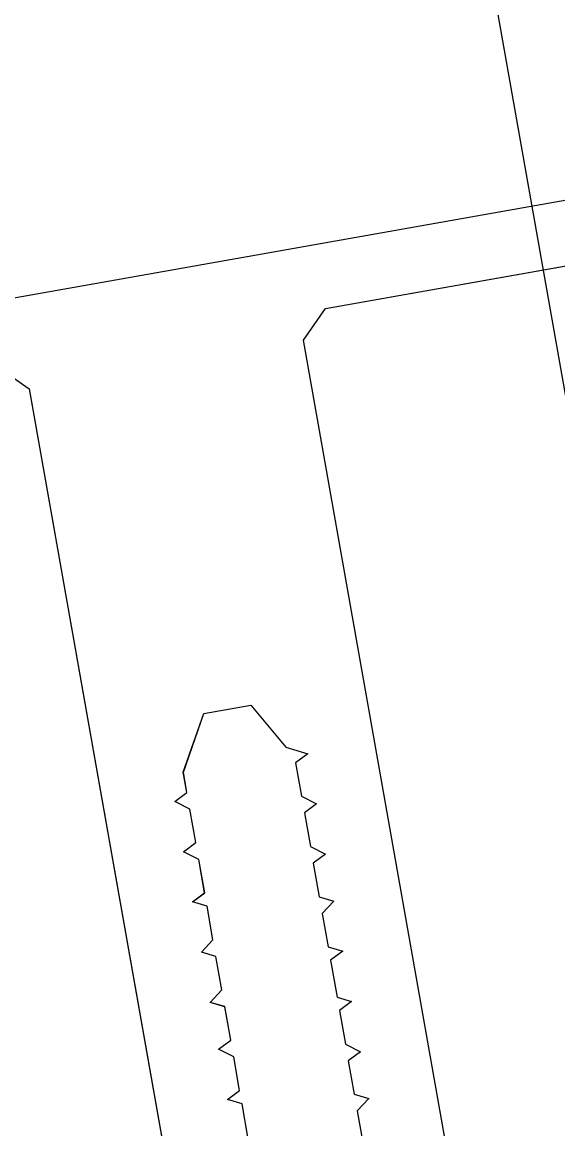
# Model space of a CAD drawing. Header units: millimetres. Extents: x -455656 to 9247092, y 0 to 412358.
# Drawn here: x -196616.79 to -196597.57, y 353597.34 to 353637.02 of the extents above; entities that cross this region are included whole.
import ezdxf
from ezdxf import colors
from ezdxf.entities.mleader import LeaderData, LeaderLine
from ezdxf.enums import TextEntityAlignment as Align
from ezdxf.math import Vec2, Vec3

# ---------------------------------------------------------------- set-up
doc = ezdxf.new("R2018")
doc.units = ezdxf.units.MM
doc.header["$MEASUREMENT"] = 0
doc.layers.get('0').update_dxf_attribs({"color": 250, "lineweight": 9})
doc.layers.add('АР_Названия помещений', color=124, linetype='Continuous', lineweight=5, plot=False)
for name, color, linetype, lineweight in [('АР_Номер помещения', 1, 'Continuous', 25), ('АР_Перегородки витражные', 152, 'Continuous', 13), ('АР_Помещения_площадь', 19, 'Continuous', 9), ('подлога', 250, 'Continuous', 9)]:
    doc.layers.add(name, color=color, linetype=linetype, lineweight=lineweight)
doc.styles.add('ISOCPEUR', font='isocpeur.TTF', dxfattribs={"width": 0.7})
doc.styles.get("Standard").update_dxf_attribs({"font": 'isocpeur.TTF'})

# ---------------------------------------------------------------- blocks, each defined once
blk = doc.blocks.new('*U54')
at = {"color": 7, "style": 'ISOCPEUR', "width": 0.7, "flags": 1}
blk.add_attdef('КАТЕГОРИЯ', (-499.166, -2092.186), '', height=250, dxfattribs=at)
at = {"layer": 'АР_Номер помещения', "color": 7, "style": 'ISOCPEUR', "width": 0.7}
blk.add_attdef('НОМЕР_ПОМЕЩЕНИЯ', text='', height=300, dxfattribs=at).set_placement((3509.935, -2299.443), align=Align.MIDDLE_CENTER)
at = {"layer": 'АР_Помещения_площадь', "color": 7, "lineweight": 30, "width": 0.7, "flags": 104}
blk.add_attdef('ИМЯ_ПОМЕЩЕНИЯ', text='', height=100, dxfattribs=at).set_placement((157.628, 1217.141), align=Align.MIDDLE_CENTER)
at = {"layer": 'АР_Помещения_площадь', "color": 7, "style": 'ISOCPEUR', "width": 0.7}
blk.add_attdef('ПЛОЩАДЬ_ПОМЕЩЕНИЯ', text='', height=200, dxfattribs=at).set_placement((4056.614, -3701.768), align=Align.MIDDLE_RIGHT)
blk = doc.blocks.new('*U56')
at = {"color": 7, "style": 'ISOCPEUR', "width": 0.7, "flags": 1}
blk.add_attdef('КАТЕГОРИЯ', (-499.166, -2092.186), '', height=250, dxfattribs=at)
at = {"layer": 'АР_Номер помещения', "color": 7, "style": 'ISOCPEUR', "width": 0.7}
blk.add_attdef('НОМЕР_ПОМЕЩЕНИЯ', text='', height=300, dxfattribs=at).set_placement((-5271.022, -1713.491), align=Align.MIDDLE_CENTER)
at = {"layer": 'АР_Помещения_площадь', "color": 7, "lineweight": 30, "width": 0.7, "flags": 104}
blk.add_attdef('ИМЯ_ПОМЕЩЕНИЯ', text='', height=100, dxfattribs=at).set_placement((157.628, 1217.141), align=Align.MIDDLE_CENTER)
at = {"layer": 'АР_Помещения_площадь', "color": 7, "style": 'ISOCPEUR', "width": 0.7}
blk.add_attdef('ПЛОЩАДЬ_ПОМЕЩЕНИЯ', text='', height=200, dxfattribs=at).set_placement((-3511.073, -2722.763), align=Align.MIDDLE_RIGHT)
blk = doc.blocks.new('*U62')
at = {"color": 7, "style": 'ISOCPEUR', "width": 0.7, "flags": 1}
blk.add_attdef('КАТЕГОРИЯ', (-499.166, -2092.186), '', height=250, dxfattribs=at)
at = {"layer": 'АР_Номер помещения', "color": 7, "style": 'ISOCPEUR', "width": 0.7}
blk.add_attdef('НОМЕР_ПОМЕЩЕНИЯ', text='', height=300, dxfattribs=at).set_placement((-10209.656, 3494.977), align=Align.MIDDLE_CENTER)
at = {"layer": 'АР_Помещения_площадь', "color": 7, "style": 'ISOCPEUR', "width": 0.7}
blk.add_attdef('ПЛОЩАДЬ_ПОМЕЩЕНИЯ', text='', height=200, dxfattribs=at).set_placement((-8321.766, 2254.956), align=Align.MIDDLE_RIGHT)
at = {"layer": 'АР_Помещения_площадь', "color": 7, "lineweight": 30, "width": 0.7, "flags": 104}
blk.add_attdef('ИМЯ_ПОМЕЩЕНИЯ', text='', height=100, dxfattribs=at).set_placement((157.628, 1217.141), align=Align.MIDDLE_CENTER)
blk = doc.blocks.new('*U293')
at = {"color": 7, "style": 'ISOCPEUR', "width": 0.7, "flags": 1}
blk.add_attdef('КАТЕГОРИЯ', (-499.166, -2092.186), '', height=250, dxfattribs=at)
at = {"layer": 'АР_Номер помещения', "color": 7, "style": 'ISOCPEUR', "width": 0.7}
blk.add_attdef('НОМЕР_ПОМЕЩЕНИЯ', text='', height=300, dxfattribs=at).set_placement((-1382.058, -1075.324), align=Align.MIDDLE_CENTER)
at = {"layer": 'АР_Помещения_площадь', "color": 7, "lineweight": 30, "width": 0.7, "flags": 104}
blk.add_attdef('ИМЯ_ПОМЕЩЕНИЯ', text='', height=100, dxfattribs=at).set_placement((157.628, 1217.141), align=Align.MIDDLE_CENTER)
at = {"layer": 'АР_Помещения_площадь', "color": 7, "style": 'ISOCPEUR', "width": 0.7}
blk.add_attdef('ПЛОЩАДЬ_ПОМЕЩЕНИЯ', text='', height=200, dxfattribs=at).set_placement((556.692, -1560.833), align=Align.MIDDLE_RIGHT)
blk = doc.blocks.new('_DotSmall')
at = {"color": 0, "linetype": 'ByBlock', "const_width": 0.5}
blk.add_lwpolyline([(-0.0625, 0, 1), (0.0625, 0, 1)], format="xyb", close=True, dxfattribs=at)
blk = doc.blocks.new('стойка витр.')
at = {"lineweight": 0, "ltscale": 100, "transparency": 33554687}
for points in [[(-4.306, 4.822), (-4.872, 3.564), (-32.688, -6.984)], [(-29.784, -9.143), (-28.643, -8.71), (-28.588, -8.168), (-28.188, -8.537), (-27.048, -8.105), (-26.878, -7.519), (-26.478, -7.889), (-25.337, -7.457), (-25.282, -6.914), (-24.768, -7.241), (-23.627, -6.808), (-23.572, -6.266), (-23.057, -6.592), (-21.917, -6.16), (-21.862, -5.617), (-21.461, -5.987), (-20.321, -5.555), (-20.152, -4.969), (-19.751, -5.338), (-18.611, -4.906), (-18.442, -4.32), (-18.041, -4.69), (-17.357, -4.431), (-15.144, -4.765), (-14.539, -6.361), (-15.789, -7.878), (-15.872, -8.692), (-16.273, -8.322), (-17.413, -8.755), (-17.582, -9.34), (-17.983, -8.971), (-19.123, -9.403), (-19.292, -9.989), (-19.693, -9.619), (-20.833, -10.051), (-20.888, -10.594), (-21.403, -10.268), (-22.543, -10.7), (-22.598, -11.242), (-22.999, -10.873), (-24.253, -11.348), (-24.308, -11.891), (-24.709, -11.521), (-25.849, -11.954), (-26.018, -12.539), (-26.419, -12.17), (-27.559, -12.602), (-27.614, -13.145), (-28.129, -12.818), (-29.269, -13.251)], [(-29.143, -16.332), (-1.327, -5.784), (-0.069, -6.35), (8.119, -27.944)]]:
    blk.add_lwpolyline(points, dxfattribs=at)
blk.add_lwpolyline([(63.812, 56.264), (85.074, 0.195), (10.631, -28.034), (-10.631, 28.034)], close=True, dxfattribs=at)
blk = doc.blocks.new('A$Cf7573d2c')
at = {"color": 5, "lineweight": 0, "ltscale": 100, "transparency": 33554687}
for points in [[(23.699, -63.444), (24.844, -64.214), (30.546, -93.412)], [(33.163, -90.913), (32.93, -89.716), (32.404, -89.57), (32.836, -89.238), (32.603, -88.041), (32.054, -87.775), (32.486, -87.443), (32.252, -86.246), (31.727, -86.1), (32.135, -85.648), (31.901, -84.451), (31.376, -84.305), (31.785, -83.853), (31.551, -82.656), (31.025, -82.51), (31.457, -82.178), (31.224, -80.981), (30.675, -80.715), (31.107, -80.383), (30.873, -79.186), (30.324, -78.92), (30.756, -78.588), (30.616, -77.87), (31.319, -75.745), (32.994, -75.418), (34.279, -76.906), (35.067, -77.125), (34.635, -77.457), (34.869, -78.654), (35.418, -78.92), (34.986, -79.252), (35.219, -80.449), (35.768, -80.714), (35.336, -81.047), (35.57, -82.244), (36.095, -82.39), (35.687, -82.842), (35.92, -84.039), (36.446, -84.185), (36.014, -84.518), (36.271, -85.834), (36.796, -85.98), (36.364, -86.312), (36.598, -87.509), (37.147, -87.775), (36.715, -88.107), (36.949, -89.304), (37.474, -89.45), (37.065, -89.902), (37.299, -91.099)], [(40.358, -91.495), (34.656, -62.298), (35.426, -61.154), (58.092, -56.727)]]:
    blk.add_lwpolyline(points, dxfattribs=at)
blk.add_lwpolyline([(-15.508, 12.379), (43.345, 23.873), (58.605, -54.267), (-0.248, -65.76)], close=True, dxfattribs=at)
at = {"layer": 'АР_Перегородки витражные', "rotation": 80.28340479355269}
blk.add_blockref('стойка витр.', (29.179, -60.013), dxfattribs=at)
blk = doc.blocks.new('A$Cec9b444d')
at = {"color": 241, "ltscale": 100, "true_color": 0xf7abae, "rotation": 359}
blk.add_blockref('A$Cf7573d2c', (-2406.343, -6569.67), dxfattribs=at)

msp = doc.modelspace()

# ---------------------------------------------------------------- linework, layer by layer
at = {"layer": 'подлога', "color": 5, "lineweight": 0, "ltscale": 100, "transparency": 33554687}
msp.add_lwpolyline([(-196614.286, 353719.46), (-196597.009, 353621.978)], dxfattribs=at)
msp.add_lwpolyline([(-196614.286, 353719.46), (-196597.009, 353621.978)], dxfattribs=at)
msp.add_lwpolyline([(-196614.286, 353719.46), (-196597.009, 353621.978)], dxfattribs=at)
msp.add_lwpolyline([(-196614.286, 353719.46), (-196597.009, 353621.978)], dxfattribs=at)
msp.add_lwpolyline([(-196614.286, 353719.46), (-196597.009, 353621.978)], dxfattribs=at)
msp.add_lwpolyline([(-196614.286, 353719.46), (-196597.009, 353621.978)], dxfattribs=at)
msp.add_lwpolyline([(-196614.286, 353719.46), (-196597.009, 353621.978)], dxfattribs=at)
msp.add_lwpolyline([(-196614.286, 353719.46), (-196597.009, 353621.978)], dxfattribs=at)
msp.add_lwpolyline([(-196614.286, 353719.46), (-196597.009, 353621.978)], dxfattribs=at)
msp.add_lwpolyline([(-196614.286, 353719.46), (-196597.009, 353621.978)], dxfattribs=at)
msp.add_lwpolyline([(-196614.286, 353719.46), (-196597.009, 353621.978)], dxfattribs=at)
msp.add_lwpolyline([(-196614.286, 353719.46), (-196597.009, 353621.978)], dxfattribs=at)
msp.add_lwpolyline([(-196614.286, 353719.46), (-196597.009, 353621.978)], dxfattribs=at)
msp.add_lwpolyline([(-196614.286, 353719.46), (-196597.009, 353621.978)], dxfattribs=at)
msp.add_lwpolyline([(-196614.286, 353719.46), (-196597.009, 353621.978)], dxfattribs=at)
msp.add_lwpolyline([(-196614.286, 353719.46), (-196597.009, 353621.978)], dxfattribs=at)
msp.add_lwpolyline([(-196614.286, 353719.46), (-196597.009, 353621.978)], dxfattribs=at)
msp.add_lwpolyline([(-196614.286, 353719.46), (-196597.009, 353621.978)], dxfattribs=at)
msp.add_lwpolyline([(-196614.286, 353719.46), (-196597.009, 353621.978)], dxfattribs=at)
msp.add_lwpolyline([(-196614.286, 353719.46), (-196597.009, 353621.978)], dxfattribs=at)
msp.add_lwpolyline([(-196614.286, 353719.46), (-196597.009, 353621.978)], dxfattribs=at)
msp.add_lwpolyline([(-196614.286, 353719.46), (-196597.009, 353621.978)], dxfattribs=at)
msp.add_lwpolyline([(-196614.286, 353719.46), (-196597.009, 353621.978)], dxfattribs=at)
msp.add_lwpolyline([(-196614.286, 353719.46), (-196597.009, 353621.978)], dxfattribs=at)
msp.add_lwpolyline([(-196614.286, 353719.46), (-196597.009, 353621.978)], dxfattribs=at)
msp.add_lwpolyline([(-196614.286, 353719.46), (-196597.009, 353621.978)], dxfattribs=at)
msp.add_lwpolyline([(-196614.286, 353719.46), (-196597.009, 353621.978)], dxfattribs=at)
msp.add_lwpolyline([(-196614.286, 353719.46), (-196597.009, 353621.978)], dxfattribs=at)
msp.add_lwpolyline([(-196614.286, 353719.46), (-196597.009, 353621.978)], dxfattribs=at)
msp.add_lwpolyline([(-196614.286, 353719.46), (-196597.009, 353621.978)], dxfattribs=at)
msp.add_lwpolyline([(-196614.286, 353719.46), (-196597.009, 353621.978)], dxfattribs=at)
msp.add_lwpolyline([(-196614.286, 353719.46), (-196597.009, 353621.978)], dxfattribs=at)
msp.add_lwpolyline([(-196614.286, 353719.46), (-196597.009, 353621.978)], dxfattribs=at)
msp.add_lwpolyline([(-196614.286, 353719.46), (-196597.009, 353621.978)], dxfattribs=at)
msp.add_lwpolyline([(-196614.286, 353719.46), (-196597.009, 353621.978)], dxfattribs=at)
msp.add_lwpolyline([(-196614.286, 353719.46), (-196597.009, 353621.978)], dxfattribs=at)
msp.add_lwpolyline([(-196614.286, 353719.46), (-196597.009, 353621.978)], dxfattribs=at)
msp.add_lwpolyline([(-196614.286, 353719.46), (-196597.009, 353621.978)], dxfattribs=at)
msp.add_lwpolyline([(-196614.286, 353719.46), (-196597.009, 353621.978)], dxfattribs=at)
msp.add_lwpolyline([(-196614.286, 353719.46), (-196597.009, 353621.978)], dxfattribs=at)
msp.add_lwpolyline([(-196614.286, 353719.46), (-196597.009, 353621.978)], dxfattribs=at)
msp.add_lwpolyline([(-196614.286, 353719.46), (-196597.009, 353621.978)], dxfattribs=at)
msp.add_lwpolyline([(-196614.286, 353719.46), (-196597.009, 353621.978)], dxfattribs=at)
msp.add_lwpolyline([(-196614.286, 353719.46), (-196597.009, 353621.978)], dxfattribs=at)
msp.add_lwpolyline([(-196614.286, 353719.46), (-196597.009, 353621.978)], dxfattribs=at)
msp.add_lwpolyline([(-196614.286, 353719.46), (-196597.009, 353621.978)], dxfattribs=at)
msp.add_lwpolyline([(-196614.286, 353719.46), (-196597.009, 353621.978)], dxfattribs=at)
msp.add_lwpolyline([(-196614.286, 353719.46), (-196597.009, 353621.978)], dxfattribs=at)
msp.add_lwpolyline([(-196614.286, 353719.46), (-196597.009, 353621.978)], dxfattribs=at)
msp.add_lwpolyline([(-196614.286, 353719.46), (-196597.009, 353621.978)], dxfattribs=at)
msp.add_lwpolyline([(-196614.286, 353719.46), (-196597.009, 353621.978)], dxfattribs=at)
msp.add_lwpolyline([(-196614.286, 353719.46), (-196597.009, 353621.978)], dxfattribs=at)
msp.add_lwpolyline([(-196614.286, 353719.46), (-196597.009, 353621.978)], dxfattribs=at)
msp.add_lwpolyline([(-196614.286, 353719.46), (-196597.009, 353621.978)], dxfattribs=at)
msp.add_lwpolyline([(-196614.286, 353719.46), (-196597.009, 353621.978)], dxfattribs=at)
msp.add_lwpolyline([(-196614.286, 353719.46), (-196597.009, 353621.978)], dxfattribs=at)
msp.add_lwpolyline([(-196614.286, 353719.46), (-196597.009, 353621.978)], dxfattribs=at)
msp.add_lwpolyline([(-196614.286, 353719.46), (-196597.009, 353621.978)], dxfattribs=at)
msp.add_lwpolyline([(-196614.286, 353719.46), (-196597.009, 353621.978)], dxfattribs=at)
msp.add_lwpolyline([(-196614.286, 353719.46), (-196597.009, 353621.978)], dxfattribs=at)
msp.add_lwpolyline([(-196614.286, 353719.46), (-196597.009, 353621.978)], dxfattribs=at)
msp.add_lwpolyline([(-196614.286, 353719.46), (-196597.009, 353621.978)], dxfattribs=at)
msp.add_lwpolyline([(-196614.286, 353719.46), (-196597.009, 353621.978)], dxfattribs=at)
msp.add_lwpolyline([(-196614.286, 353719.46), (-196597.009, 353621.978)], dxfattribs=at)
msp.add_lwpolyline([(-196614.286, 353719.46), (-196597.009, 353621.978)], dxfattribs=at)
msp.add_lwpolyline([(-196614.286, 353719.46), (-196597.009, 353621.978)], dxfattribs=at)
msp.add_lwpolyline([(-196614.286, 353719.46), (-196597.009, 353621.978)], dxfattribs=at)
msp.add_lwpolyline([(-196614.286, 353719.46), (-196597.009, 353621.978)], dxfattribs=at)
msp.add_lwpolyline([(-196614.286, 353719.46), (-196597.009, 353621.978)], dxfattribs=at)
msp.add_lwpolyline([(-196614.286, 353719.46), (-196597.009, 353621.978)], dxfattribs=at)
msp.add_lwpolyline([(-196614.286, 353719.46), (-196597.009, 353621.978)], dxfattribs=at)
msp.add_lwpolyline([(-196614.286, 353719.46), (-196597.009, 353621.978)], dxfattribs=at)
msp.add_lwpolyline([(-196614.286, 353719.46), (-196597.009, 353621.978)], dxfattribs=at)
msp.add_lwpolyline([(-196614.286, 353719.46), (-196597.009, 353621.978)], dxfattribs=at)
msp.add_lwpolyline([(-196614.286, 353719.46), (-196597.009, 353621.978)], dxfattribs=at)
msp.add_lwpolyline([(-196614.286, 353719.46), (-196597.009, 353621.978)], dxfattribs=at)
msp.add_lwpolyline([(-196614.286, 353719.46), (-196597.009, 353621.978)], dxfattribs=at)
msp.add_lwpolyline([(-196614.286, 353719.46), (-196597.009, 353621.978)], dxfattribs=at)
msp.add_lwpolyline([(-196614.286, 353719.46), (-196597.009, 353621.978)], dxfattribs=at)
msp.add_lwpolyline([(-196614.286, 353719.46), (-196597.009, 353621.978)], dxfattribs=at)
msp.add_lwpolyline([(-196614.286, 353719.46), (-196597.009, 353621.978)], dxfattribs=at)
msp.add_lwpolyline([(-196614.286, 353719.46), (-196597.009, 353621.978)], dxfattribs=at)
msp.add_lwpolyline([(-196614.286, 353719.46), (-196597.009, 353621.978)], dxfattribs=at)
msp.add_lwpolyline([(-196614.286, 353719.46), (-196597.009, 353621.978)], dxfattribs=at)
msp.add_lwpolyline([(-196614.286, 353719.46), (-196597.009, 353621.978)], dxfattribs=at)
msp.add_lwpolyline([(-196614.286, 353719.46), (-196597.009, 353621.978)], dxfattribs=at)
msp.add_lwpolyline([(-196614.286, 353719.46), (-196597.009, 353621.978)], dxfattribs=at)
msp.add_lwpolyline([(-196614.286, 353719.46), (-196597.009, 353621.978)], dxfattribs=at)
msp.add_lwpolyline([(-196614.286, 353719.46), (-196597.009, 353621.978)], dxfattribs=at)
msp.add_lwpolyline([(-196614.286, 353719.46), (-196597.009, 353621.978)], dxfattribs=at)
msp.add_lwpolyline([(-196614.286, 353719.46), (-196597.009, 353621.978)], dxfattribs=at)
msp.add_lwpolyline([(-196614.286, 353719.46), (-196597.009, 353621.978)], dxfattribs=at)
msp.add_lwpolyline([(-196614.286, 353719.46), (-196597.009, 353621.978)], dxfattribs=at)
msp.add_lwpolyline([(-196614.286, 353719.46), (-196597.009, 353621.978)], dxfattribs=at)
msp.add_lwpolyline([(-196614.286, 353719.46), (-196597.009, 353621.978)], dxfattribs=at)
msp.add_lwpolyline([(-196614.286, 353719.46), (-196597.009, 353621.978)], dxfattribs=at)
msp.add_lwpolyline([(-196614.286, 353719.46), (-196597.009, 353621.978)], dxfattribs=at)
msp.add_lwpolyline([(-196614.286, 353719.46), (-196597.009, 353621.978)], dxfattribs=at)
msp.add_lwpolyline([(-196614.286, 353719.46), (-196597.009, 353621.978)], dxfattribs=at)
msp.add_lwpolyline([(-196614.286, 353719.46), (-196597.009, 353621.978)], dxfattribs=at)
msp.add_lwpolyline([(-196614.286, 353719.46), (-196597.009, 353621.978)], dxfattribs=at)
msp.add_lwpolyline([(-196614.286, 353719.46), (-196597.009, 353621.978)], dxfattribs=at)
msp.add_lwpolyline([(-196614.286, 353719.46), (-196597.009, 353621.978)], dxfattribs=at)
msp.add_lwpolyline([(-196614.286, 353719.46), (-196597.009, 353621.978)], dxfattribs=at)
msp.add_lwpolyline([(-196614.286, 353719.46), (-196597.009, 353621.978)], dxfattribs=at)
msp.add_lwpolyline([(-196614.286, 353719.46), (-196597.009, 353621.978)], dxfattribs=at)
msp.add_lwpolyline([(-196614.286, 353719.46), (-196597.009, 353621.978)], dxfattribs=at)
msp.add_lwpolyline([(-196614.286, 353719.46), (-196597.009, 353621.978)], dxfattribs=at)
msp.add_lwpolyline([(-196614.286, 353719.46), (-196597.009, 353621.978)], dxfattribs=at)
msp.add_lwpolyline([(-196614.286, 353719.46), (-196597.009, 353621.978)], dxfattribs=at)
msp.add_lwpolyline([(-196614.286, 353719.46), (-196597.009, 353621.978)], dxfattribs=at)
msp.add_lwpolyline([(-196614.286, 353719.46), (-196597.009, 353621.978)], dxfattribs=at)
msp.add_lwpolyline([(-196614.286, 353719.46), (-196597.009, 353621.978)], dxfattribs=at)
msp.add_lwpolyline([(-196614.286, 353719.46), (-196597.009, 353621.978)], dxfattribs=at)
msp.add_lwpolyline([(-196614.286, 353719.46), (-196597.009, 353621.978)], dxfattribs=at)
msp.add_lwpolyline([(-196614.286, 353719.46), (-196597.009, 353621.978)], dxfattribs=at)
msp.add_lwpolyline([(-196614.286, 353719.46), (-196597.009, 353621.978)], dxfattribs=at)
msp.add_lwpolyline([(-196614.286, 353719.46), (-196597.009, 353621.978)], dxfattribs=at)
msp.add_lwpolyline([(-196614.286, 353719.46), (-196597.009, 353621.978)], dxfattribs=at)
msp.add_lwpolyline([(-196614.286, 353719.46), (-196597.009, 353621.978)], dxfattribs=at)
msp.add_lwpolyline([(-196614.286, 353719.46), (-196597.009, 353621.978)], dxfattribs=at)
msp.add_lwpolyline([(-196614.286, 353719.46), (-196597.009, 353621.978)], dxfattribs=at)
msp.add_lwpolyline([(-196614.286, 353719.46), (-196597.009, 353621.978)], dxfattribs=at)
msp.add_lwpolyline([(-196614.286, 353719.46), (-196597.009, 353621.978)], dxfattribs=at)
msp.add_lwpolyline([(-196614.286, 353719.46), (-196597.009, 353621.978)], dxfattribs=at)
msp.add_lwpolyline([(-196614.286, 353719.46), (-196597.009, 353621.978)], dxfattribs=at)
msp.add_lwpolyline([(-196614.286, 353719.46), (-196597.009, 353621.978)], dxfattribs=at)
msp.add_lwpolyline([(-196614.286, 353719.46), (-196597.009, 353621.978)], dxfattribs=at)
msp.add_lwpolyline([(-196614.286, 353719.46), (-196597.009, 353621.978)], dxfattribs=at)
msp.add_lwpolyline([(-196614.286, 353719.46), (-196597.009, 353621.978)], dxfattribs=at)
msp.add_lwpolyline([(-196614.286, 353719.46), (-196597.009, 353621.978)], dxfattribs=at)
msp.add_lwpolyline([(-196614.286, 353719.46), (-196597.009, 353621.978)], dxfattribs=at)
msp.add_lwpolyline([(-196614.286, 353719.46), (-196597.009, 353621.978)], dxfattribs=at)
msp.add_lwpolyline([(-196614.286, 353719.46), (-196597.009, 353621.978)], dxfattribs=at)
msp.add_lwpolyline([(-196614.286, 353719.46), (-196597.009, 353621.978)], dxfattribs=at)
msp.add_lwpolyline([(-196614.286, 353719.46), (-196597.009, 353621.978)], dxfattribs=at)
msp.add_lwpolyline([(-196614.286, 353719.46), (-196597.009, 353621.978)], dxfattribs=at)
msp.add_lwpolyline([(-196614.286, 353719.46), (-196597.009, 353621.978)], dxfattribs=at)
msp.add_lwpolyline([(-196614.286, 353719.46), (-196597.009, 353621.978)], dxfattribs=at)
msp.add_lwpolyline([(-196614.286, 353719.46), (-196597.009, 353621.978)], dxfattribs=at)
msp.add_lwpolyline([(-196614.286, 353719.46), (-196597.009, 353621.978)], dxfattribs=at)
msp.add_lwpolyline([(-196614.286, 353719.46), (-196597.009, 353621.978)], dxfattribs=at)
msp.add_lwpolyline([(-196614.286, 353719.46), (-196597.009, 353621.978)], dxfattribs=at)
msp.add_lwpolyline([(-196614.286, 353719.46), (-196597.009, 353621.978)], dxfattribs=at)
msp.add_lwpolyline([(-196614.286, 353719.46), (-196597.009, 353621.978)], dxfattribs=at)
msp.add_lwpolyline([(-196614.286, 353719.46), (-196597.009, 353621.978)], dxfattribs=at)
msp.add_lwpolyline([(-196614.286, 353719.46), (-196597.009, 353621.978)], dxfattribs=at)
msp.add_lwpolyline([(-196614.286, 353719.46), (-196597.009, 353621.978)], dxfattribs=at)
msp.add_lwpolyline([(-196614.286, 353719.46), (-196597.009, 353621.978)], dxfattribs=at)
msp.add_lwpolyline([(-196614.286, 353719.46), (-196597.009, 353621.978)], dxfattribs=at)
msp.add_lwpolyline([(-196614.286, 353719.46), (-196597.009, 353621.978)], dxfattribs=at)
msp.add_lwpolyline([(-196614.286, 353719.46), (-196597.009, 353621.978)], dxfattribs=at)
msp.add_lwpolyline([(-196614.286, 353719.46), (-196597.009, 353621.978)], dxfattribs=at)
msp.add_lwpolyline([(-196614.286, 353719.46), (-196597.009, 353621.978)], dxfattribs=at)
msp.add_lwpolyline([(-196614.286, 353719.46), (-196597.009, 353621.978)], dxfattribs=at)
msp.add_lwpolyline([(-196614.286, 353719.46), (-196597.009, 353621.978)], dxfattribs=at)
msp.add_lwpolyline([(-196614.286, 353719.46), (-196597.009, 353621.978)], dxfattribs=at)
msp.add_lwpolyline([(-196614.286, 353719.46), (-196597.009, 353621.978)], dxfattribs=at)
msp.add_lwpolyline([(-196614.286, 353719.46), (-196597.009, 353621.978)], dxfattribs=at)
msp.add_lwpolyline([(-196614.286, 353719.46), (-196597.009, 353621.978)], dxfattribs=at)
msp.add_lwpolyline([(-196614.286, 353719.46), (-196597.009, 353621.978)], dxfattribs=at)
msp.add_lwpolyline([(-196614.286, 353719.46), (-196597.009, 353621.978)], dxfattribs=at)
msp.add_lwpolyline([(-196614.286, 353719.46), (-196597.009, 353621.978)], dxfattribs=at)
msp.add_lwpolyline([(-196614.286, 353719.46), (-196597.009, 353621.978)], dxfattribs=at)
msp.add_lwpolyline([(-196614.286, 353719.46), (-196597.009, 353621.978)], dxfattribs=at)
msp.add_lwpolyline([(-196614.286, 353719.46), (-196597.009, 353621.978)], dxfattribs=at)
msp.add_lwpolyline([(-196614.286, 353719.46), (-196597.009, 353621.978)], dxfattribs=at)
msp.add_lwpolyline([(-196614.286, 353719.46), (-196597.009, 353621.978)], dxfattribs=at)
msp.add_lwpolyline([(-196614.286, 353719.46), (-196597.009, 353621.978)], dxfattribs=at)
msp.add_lwpolyline([(-196614.286, 353719.46), (-196597.009, 353621.978)], dxfattribs=at)
msp.add_lwpolyline([(-196614.286, 353719.46), (-196597.009, 353621.978)], dxfattribs=at)
msp.add_lwpolyline([(-196614.286, 353719.46), (-196597.009, 353621.978)], dxfattribs=at)
msp.add_lwpolyline([(-196614.286, 353719.46), (-196597.009, 353621.978)], dxfattribs=at)
msp.add_lwpolyline([(-196614.286, 353719.46), (-196597.009, 353621.978)], dxfattribs=at)
msp.add_lwpolyline([(-196614.286, 353719.46), (-196597.009, 353621.978)], dxfattribs=at)
msp.add_lwpolyline([(-196614.286, 353719.46), (-196597.009, 353621.978)], dxfattribs=at)
msp.add_lwpolyline([(-196614.286, 353719.46), (-196597.009, 353621.978)], dxfattribs=at)
msp.add_lwpolyline([(-196614.286, 353719.46), (-196597.009, 353621.978)], dxfattribs=at)
msp.add_lwpolyline([(-196614.286, 353719.46), (-196597.009, 353621.978)], dxfattribs=at)
msp.add_lwpolyline([(-196614.286, 353719.46), (-196597.009, 353621.978)], dxfattribs=at)
msp.add_lwpolyline([(-196614.286, 353719.46), (-196597.009, 353621.978)], dxfattribs=at)
msp.add_lwpolyline([(-196614.286, 353719.46), (-196597.009, 353621.978)], dxfattribs=at)
msp.add_lwpolyline([(-196614.286, 353719.46), (-196597.009, 353621.978)], dxfattribs=at)
msp.add_lwpolyline([(-196614.286, 353719.46), (-196597.009, 353621.978)], dxfattribs=at)
msp.add_lwpolyline([(-196614.286, 353719.46), (-196597.009, 353621.978)], dxfattribs=at)
msp.add_lwpolyline([(-196614.286, 353719.46), (-196597.009, 353621.978)], dxfattribs=at)
msp.add_lwpolyline([(-196614.286, 353719.46), (-196597.009, 353621.978)], dxfattribs=at)
msp.add_lwpolyline([(-196614.286, 353719.46), (-196597.009, 353621.978)], dxfattribs=at)
msp.add_lwpolyline([(-196614.286, 353719.46), (-196597.009, 353621.978)], dxfattribs=at)
msp.add_lwpolyline([(-196614.286, 353719.46), (-196597.009, 353621.978)], dxfattribs=at)
msp.add_lwpolyline([(-196614.286, 353719.46), (-196597.009, 353621.978)], dxfattribs=at)
msp.add_lwpolyline([(-196614.286, 353719.46), (-196597.009, 353621.978)], dxfattribs=at)
msp.add_lwpolyline([(-196614.286, 353719.46), (-196597.009, 353621.978)], dxfattribs=at)
msp.add_lwpolyline([(-196614.286, 353719.46), (-196597.009, 353621.978)], dxfattribs=at)
msp.add_lwpolyline([(-196614.286, 353719.46), (-196597.009, 353621.978)], dxfattribs=at)
msp.add_lwpolyline([(-196614.286, 353719.46), (-196597.009, 353621.978)], dxfattribs=at)
msp.add_lwpolyline([(-196614.286, 353719.46), (-196597.009, 353621.978)], dxfattribs=at)
msp.add_lwpolyline([(-196614.286, 353719.46), (-196597.009, 353621.978)], dxfattribs=at)
msp.add_lwpolyline([(-196614.286, 353719.46), (-196597.009, 353621.978)], dxfattribs=at)
msp.add_lwpolyline([(-196614.286, 353719.46), (-196597.009, 353621.978)], dxfattribs=at)
msp.add_lwpolyline([(-196614.286, 353719.46), (-196597.009, 353621.978)], dxfattribs=at)
msp.add_lwpolyline([(-196614.286, 353719.46), (-196597.009, 353621.978)], dxfattribs=at)
msp.add_lwpolyline([(-196614.286, 353719.46), (-196597.009, 353621.978)], dxfattribs=at)
msp.add_lwpolyline([(-196614.286, 353719.46), (-196597.009, 353621.978)], dxfattribs=at)
msp.add_lwpolyline([(-196614.286, 353719.46), (-196597.009, 353621.978)], dxfattribs=at)
msp.add_lwpolyline([(-196614.286, 353719.46), (-196597.009, 353621.978)], dxfattribs=at)
msp.add_lwpolyline([(-196614.286, 353719.46), (-196597.009, 353621.978)], dxfattribs=at)
msp.add_lwpolyline([(-196614.286, 353719.46), (-196597.009, 353621.978)], dxfattribs=at)
msp.add_lwpolyline([(-196614.286, 353719.46), (-196597.009, 353621.978)], dxfattribs=at)
msp.add_lwpolyline([(-196614.286, 353719.46), (-196597.009, 353621.978)], dxfattribs=at)
msp.add_lwpolyline([(-196614.286, 353719.46), (-196597.009, 353621.978)], dxfattribs=at)
msp.add_lwpolyline([(-196614.286, 353719.46), (-196597.009, 353621.978)], dxfattribs=at)
msp.add_lwpolyline([(-196614.286, 353719.46), (-196597.009, 353621.978)], dxfattribs=at)
msp.add_lwpolyline([(-196614.286, 353719.46), (-196597.009, 353621.978)], dxfattribs=at)
msp.add_lwpolyline([(-196614.286, 353719.46), (-196597.009, 353621.978)], dxfattribs=at)
msp.add_lwpolyline([(-196614.286, 353719.46), (-196597.009, 353621.978)], dxfattribs=at)
msp.add_lwpolyline([(-196614.286, 353719.46), (-196597.009, 353621.978)], dxfattribs=at)
msp.add_lwpolyline([(-196614.286, 353719.46), (-196597.009, 353621.978)], dxfattribs=at)
msp.add_lwpolyline([(-196614.286, 353719.46), (-196597.009, 353621.978)], dxfattribs=at)
msp.add_lwpolyline([(-196614.286, 353719.46), (-196597.009, 353621.978)], dxfattribs=at)
msp.add_lwpolyline([(-196614.286, 353719.46), (-196597.009, 353621.978)], dxfattribs=at)
msp.add_lwpolyline([(-196614.286, 353719.46), (-196597.009, 353621.978)], dxfattribs=at)
msp.add_lwpolyline([(-196614.286, 353719.46), (-196597.009, 353621.978)], dxfattribs=at)
msp.add_lwpolyline([(-196614.286, 353719.46), (-196597.009, 353621.978)], dxfattribs=at)
msp.add_lwpolyline([(-196614.286, 353719.46), (-196597.009, 353621.978)], dxfattribs=at)
at = {"layer": 'подлога', "lineweight": 18, "ltscale": 100}
msp.add_arc((-197116.355, 363142.089), 9778.655, 272.592548, 356.6353914, dxfattribs=at)

# ---------------------------------------------------------------- block references
at = {"layer": 'подлога', "ltscale": 100}
msp.add_blockref('A$Cec9b444d', (-194233.915, 360258.182), dxfattribs=at)
at = {"layer": 'подлога'}
ref = msp.add_blockref('*U56', (-199097.942, 360548.539), dxfattribs=at)
lines = msp.add_mtext('\\W0.8000;Моечная для столовой посуды', dxfattribs={"layer": 'АР_Названия помещений', "insert": (-206561.139, 358157.994), "char_height": 3197.39391, "width": 926.93997, "attachment_point": 1})
ref.add_attrib('ИМЯ_ПОМЕЩЕНИЯ', '', (-206561.139, 358157.994), dxfattribs={"flags": 104}).embed_mtext(lines)
ref = msp.add_blockref('*U54', (-217248.728, 358549.273), dxfattribs=at)
lines = msp.add_mtext('\\W0.8000;Доготовочный цех', dxfattribs={"layer": 'АР_Названия помещений', "insert": (-215485.295, 356687.647), "char_height": 3660.39391, "width": 926.93997, "attachment_point": 1})
ref.add_attrib('ИМЯ_ПОМЕЩЕНИЯ', '', (-215485.295, 356687.647), dxfattribs={"flags": 104}).embed_mtext(lines)
ref = msp.add_blockref('*U62', (-198312.961, 352249.732), dxfattribs=at)
lines = msp.add_mtext('\\W0.8000;Помещение для персонала с душем и санузлом', dxfattribs={"layer": 'АР_Названия помещений', "insert": (-208215.281, 355129.805), "char_height": 3834.47578, "width": 926.93997, "attachment_point": 1})
ref.add_attrib('ИМЯ_ПОМЕЩЕНИЯ', '', (-208215.281, 355129.805), dxfattribs={"flags": 104}).embed_mtext(lines)
ref = msp.add_blockref('*U293', (-201124.54, 356522.266), dxfattribs=at)
lines = msp.add_mtext('\\W0.8000;Кладовая сухих продуктов', dxfattribs={"layer": 'АР_Названия помещений', "insert": (-201558.957, 355853.848), "char_height": 2999.01074, "width": 926.93997, "attachment_point": 1})
ref.add_attrib('ИМЯ_ПОМЕЩЕНИЯ', '', (-201558.957, 355853.848), dxfattribs={"flags": 104}).embed_mtext(lines)

# ---------------------------------------------------------------- leaders
ml = msp.add_multileader_mtext('Standard', dxfattribs=at)
ml.set_content('{\\W0.8;-2,250}', color=256, style='ISOCPEUR')
ml.set_leader_properties(color=256, linetype='Continuous', lineweight=-1)
ml.set_arrow_properties(name='DOTSMALL')
ml.build(insert=Vec2(0, 0))
ml.multileader.update_dxf_attribs({"has_text_frame": 1, "text_left_attachment_type": 4, "text_right_attachment_type": 4, "dogleg_length": 100, "arrow_head_size": 180})
ctx = ml.context
ctx.base_point, ctx.char_height, ctx.arrow_head_size, ctx.landing_gap_size, ctx.plane_origin = Vec3(-297233.619, 376010.359), 250, 180, 50, Vec3(-296855.536, 374536.335)
ctx.left_attachment, ctx.right_attachment = 4, 4
notes = []
notes.append((ctx, [(0, (0, 0, 0), (0, 0), (1, 0), 1, [])]))
ctx.mtext.insert, ctx.mtext.width, ctx.mtext.defined_height, ctx.mtext.line_spacing_style, ctx.mtext.flow_direction = Vec3(-297183.619, 376343.692), 769.98896, 343.888, 2, 5
ml = msp.add_multileader_mtext('Standard', dxfattribs=at)
ml.set_content('{\\W0.8;-2,550}', color=256, style='ISOCPEUR')
ml.set_leader_properties(color=256, linetype='Continuous', lineweight=-1)
ml.set_arrow_properties(name='DOTSMALL')
ml.build(insert=Vec2(0, 0))
ml.multileader.update_dxf_attribs({"has_text_frame": 1, "text_left_attachment_type": 4, "text_right_attachment_type": 4, "dogleg_length": 100, "arrow_head_size": 180})
ctx = ml.context
ctx.base_point, ctx.char_height, ctx.arrow_head_size, ctx.landing_gap_size, ctx.plane_origin = Vec3(-302775.822, 371600.764, -1.962), 250, 180, 50, Vec3(-302295.489, 369356.745, -1.962)
ctx.left_attachment, ctx.right_attachment = 4, 4
notes.append((ctx, [(0, (0, 0, 0), (0, 0), (1, 0), 1, [])]))
ctx.mtext.insert, ctx.mtext.width, ctx.mtext.defined_height, ctx.mtext.line_spacing_style, ctx.mtext.flow_direction = Vec3(-302725.822, 371934.097, -1.962), 801.08641, 330.71, 2, 5
ml = msp.add_multileader_mtext('Standard', dxfattribs=at)
ml.set_content('0,000', color=256, style='ISOCPEUR')
ml.set_leader_properties(color=256, linetype='Continuous', lineweight=-1)
ml.set_arrow_properties(name='DOTSMALL')
ml.build(insert=Vec2(0, 0))
ml.multileader.update_dxf_attribs({"has_text_frame": 1, "text_left_attachment_type": 4, "text_right_attachment_type": 4, "dogleg_length": 100, "arrow_head_size": 180})
ctx = ml.context
ctx.base_point, ctx.char_height, ctx.arrow_head_size, ctx.landing_gap_size, ctx.plane_origin = Vec3(-202684.24, 369438.352, -0.16), 250, 180, 50, Vec3(-205755.321, 367848.804, -0.16)
ctx.left_attachment, ctx.right_attachment = 4, 4
notes.append((ctx, [(0, (0, 0, 0), (0, 0), (1, 0), 1, [])]))
ctx.mtext.insert, ctx.mtext.width, ctx.mtext.line_spacing_style, ctx.mtext.flow_direction = Vec3(-202634.24, 369771.686, -0.16), 852.69703, 2, 5
ml = msp.add_multileader_mtext('Standard', dxfattribs=at)
ml.set_content('{\\W0.8;-2,250}', color=256, style='ISOCPEUR')
ml.set_leader_properties(color=256, linetype='Continuous', lineweight=-1)
ml.set_arrow_properties(name='DOTSMALL')
ml.build(insert=Vec2(0, 0))
ml.multileader.update_dxf_attribs({"has_text_frame": 1, "text_left_attachment_type": 4, "text_right_attachment_type": 4, "dogleg_length": 100, "arrow_head_size": 180})
ctx = ml.context
ctx.base_point, ctx.char_height, ctx.arrow_head_size, ctx.landing_gap_size, ctx.plane_origin = Vec3(-298305.796, 367924.542, 0), 250, 180, 50, Vec3(-302964.305, 364072.235, 0)
ctx.left_attachment, ctx.right_attachment = 4, 4
notes.append((ctx, [(0, (0, 0, 0), (0, 0), (1, 0), 1, [])]))
ctx.mtext.insert, ctx.mtext.width, ctx.mtext.defined_height, ctx.mtext.line_spacing_style, ctx.mtext.flow_direction = Vec3(-298255.796, 368257.875, 0), 769.98896, 343.888, 2, 5
ml = msp.add_multileader_mtext('Standard', dxfattribs=at)
ml.set_content('{\\W0.8;-2,550}', color=256, style='ISOCPEUR')
ml.set_leader_properties(color=256, linetype='Continuous', lineweight=-1)
ml.set_arrow_properties(name='DOTSMALL')
ml.build(insert=Vec2(0, 0))
ml.multileader.update_dxf_attribs({"has_text_frame": 1, "text_left_attachment_type": 4, "text_right_attachment_type": 4, "dogleg_length": 100, "arrow_head_size": 180})
ctx = ml.context
ctx.base_point, ctx.char_height, ctx.arrow_head_size, ctx.landing_gap_size, ctx.plane_origin = Vec3(-314736.015, 367730.776, -1.962), 250, 180, 50, Vec3(-314255.682, 365486.758, -1.962)
ctx.left_attachment, ctx.right_attachment = 4, 4
notes.append((ctx, [(0, (0, 0, 0), (0, 0), (1, 0), 1, [])]))
ctx.mtext.insert, ctx.mtext.width, ctx.mtext.defined_height, ctx.mtext.line_spacing_style, ctx.mtext.flow_direction = Vec3(-314686.015, 368064.11, -1.962), 801.08641, 330.71, 2, 5
ml = msp.add_multileader_mtext('Standard', dxfattribs=at)
ml.set_content('{\\W0.8;-2,250}', color=256, style='ISOCPEUR')
ml.set_leader_properties(color=256, linetype='Continuous', lineweight=-1)
ml.set_arrow_properties(name='DOTSMALL')
ml.build(insert=Vec2(0, 0))
ml.multileader.update_dxf_attribs({"has_text_frame": 1, "text_left_attachment_type": 4, "text_right_attachment_type": 4, "dogleg_length": 100, "arrow_head_size": 180})
ctx = ml.context
ctx.base_point, ctx.char_height, ctx.arrow_head_size, ctx.landing_gap_size, ctx.plane_origin = Vec3(-336127.5, 364643.357, 0), 250, 180, 50, Vec3(-337173.964, 363586.263, 0)
ctx.left_attachment, ctx.right_attachment = 4, 4
notes.append((ctx, [(0, (0, 0, 0), (0, 0), (1, 0), 1, [])]))
ctx.mtext.insert, ctx.mtext.width, ctx.mtext.defined_height, ctx.mtext.line_spacing_style, ctx.mtext.flow_direction = Vec3(-336077.5, 364976.69, 0), 769.98896, 343.888, 2, 5
ml = msp.add_multileader_mtext('Standard', dxfattribs=at)
ml.set_content('{\\W0.8;-2,650}', color=256, style='ISOCPEUR')
ml.set_leader_properties(color=256, linetype='Continuous', lineweight=-1)
ml.set_arrow_properties(name='DOTSMALL')
ml.build(insert=Vec2(0, 0))
ml.multileader.update_dxf_attribs({"has_text_frame": 1, "text_left_attachment_type": 4, "text_right_attachment_type": 4, "dogleg_length": 100, "arrow_head_size": 180})
ctx = ml.context
ctx.base_point, ctx.char_height, ctx.arrow_head_size, ctx.landing_gap_size, ctx.plane_origin = Vec3(-302139.5, 361891.167), 250, 180, 50, Vec3(-302336.256, 360160.354)
ctx.left_attachment, ctx.right_attachment = 4, 4
notes.append((ctx, [(0, (0, 0, 0), (0, 0), (1, 0), 1, [])]))
ctx.mtext.insert, ctx.mtext.width, ctx.mtext.defined_height, ctx.mtext.line_spacing_style, ctx.mtext.flow_direction = Vec3(-302089.5, 362224.5), 881.18578, 430.987, 2, 5
for ctx, leaders in notes:
    for number, flags, end, landing, length, lines in leaders:
        leader = LeaderData()
        leader.index, (leader.has_last_leader_line, leader.has_dogleg_vector, leader.attachment_direction) = number, flags
        leader.last_leader_point, leader.dogleg_vector, leader.dogleg_length = Vec3(end), Vec3(landing), length
        for number, points, colour, breaks in lines:
            line = LeaderLine()
            line.index, line.vertices, line.color, line.breaks = number, Vec3.list(points), colors.encode_raw_color(colour), breaks
            leader.lines.append(line)
        ctx.leaders.append(leader)

doc.saveas('drawing.dxf')
